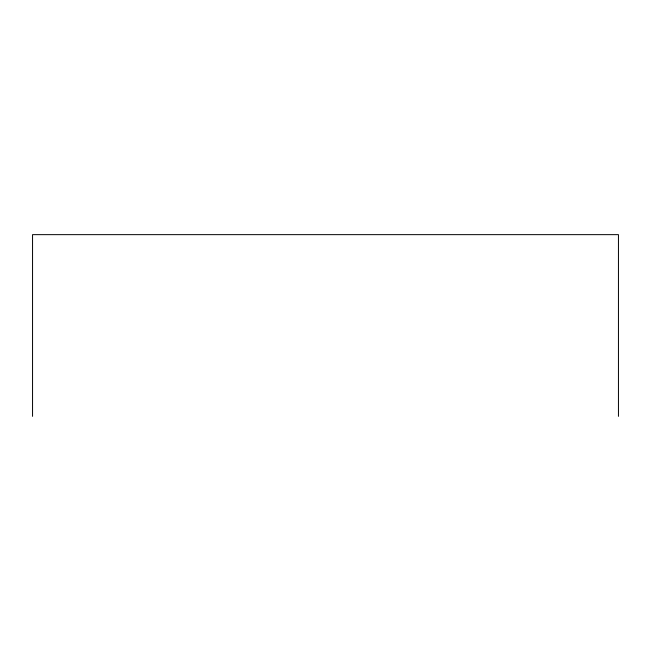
<?xml version="1.0" encoding="UTF-8"?>
<svg xmlns="http://www.w3.org/2000/svg" width="651" height="651" viewBox="0 0 651 651"><rect width="100%" height="100%" fill="white"/><g stroke="black" fill="none" stroke-linecap="round" stroke-linejoin="round"><path stroke-width="0.98" d="M618.45 416.355L618.45 234.645L32.55 234.645L32.55 416.355"/></g></svg>
